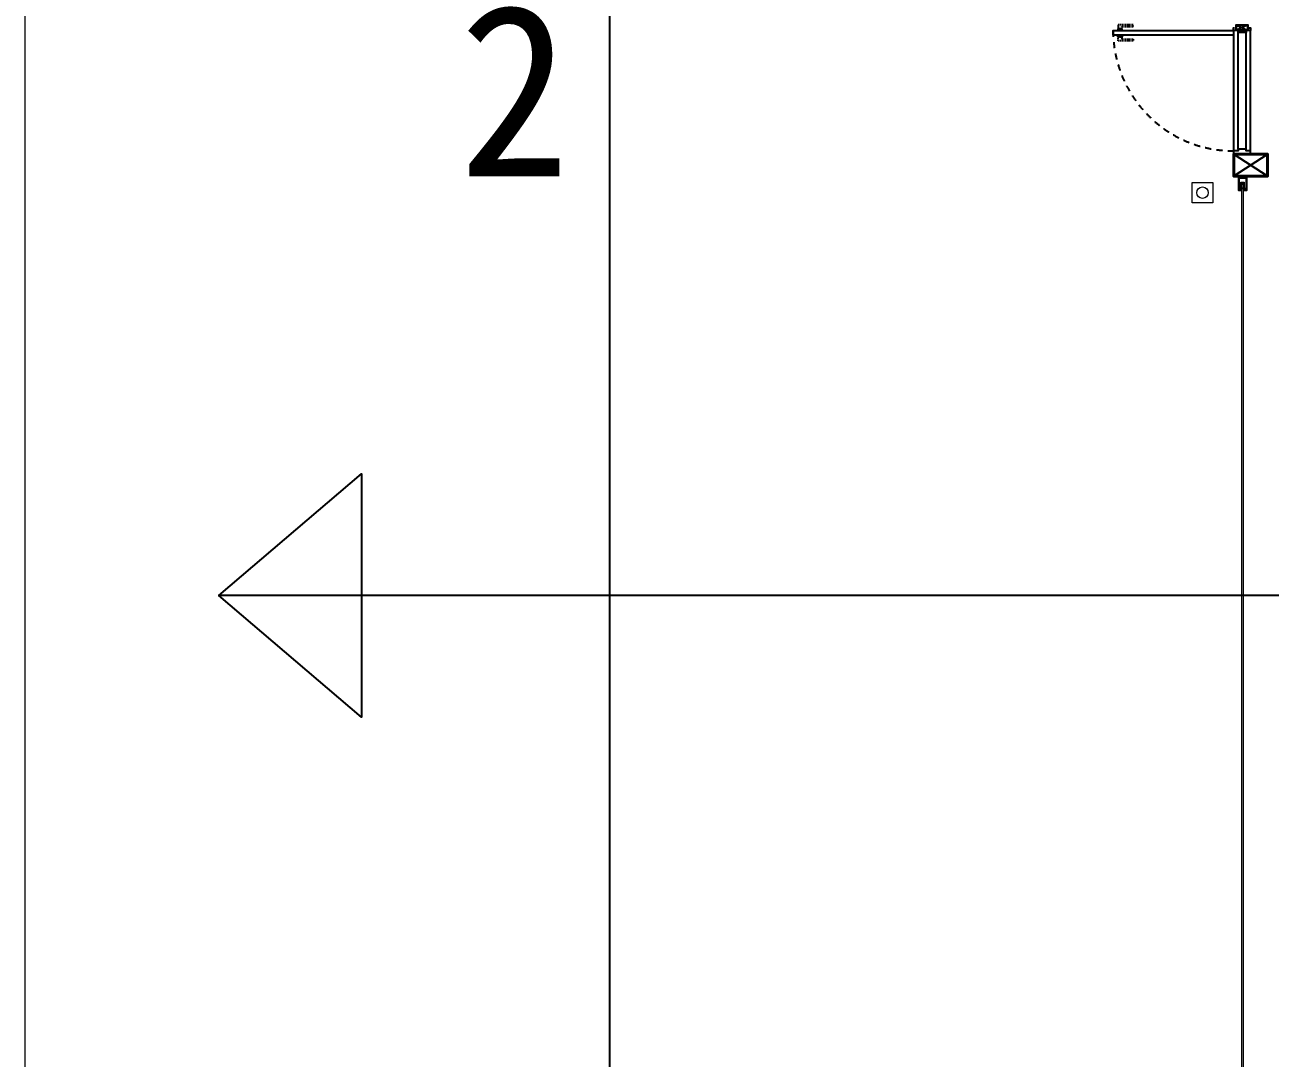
# Model space of a CAD drawing. Header units: millimetres. Extents: x 4003075 to 5615882, y 1445368 to 2591247.
# Drawn here: x 5377575 to 5388445, y 2406746 to 2415768 of the extents above; entities that cross this region are included whole.
import ezdxf

# ---------------------------------------------------------------- set-up
doc = ezdxf.new("R2010")
doc.units = ezdxf.units.MM
doc.linetypes.add('XR-평면도$0$DASHEDX2', pattern=[1.5, 1, -0.5])
doc.linetypes.add('XR-평면도$0$HID', pattern=[2, 1.1, -0.9])
doc.layers.add('1.검수라인', color=3, linetype='Continuous')
doc.layers.add('A_Text', color=3, linetype='Continuous')
for name, color, linetype, lineweight in [('XR-평면도$0$A-AXIS-LINE', 9, 'Continuous', 15), ('XR-평면도$0$A-CNTL', 9, 'Continuous', 15), ('XR-평면도$0$A-DWXM-DOOR', 9, 'Continuous', 25), ('XR-평면도$0$A-ELEV-LIN3', 9, 'Continuous', 18), ('XR-평면도$0$A-SECT-PLAT', 9, 'Continuous', 25), ('XR-평면도$0$A-XXXX-FIN2', 9, 'Continuous', 20), ('XR-평면도$0$A-XXXX-HID', 9, 'Continuous', 18), ('XR-평면도$0$A-XXXX-STL', 9, 'Continuous', 25)]:
    doc.layers.add(name, color=color, linetype=linetype, lineweight=lineweight)
doc.styles.add('돋움', font='')
doc.styles.get('돋움').set_extended_font_data('DotumChe')

# ---------------------------------------------------------------- blocks, each defined once
blk = doc.blocks.new('XR-평면도$0$중심선(210216)')
at = {"layer": 'XR-평면도$0$A-CNTL', "ltscale": 300}
blk.add_lwpolyline([(55000, 206000), (55000, -10000)], dxfattribs=at)
blk = doc.blocks.new('XR-평면도$0$300x200 post')
at = {"layer": 'XR-평면도$0$A-XXXX-STL', "color": 1}
for p, q in [((194, 6), (6, 294)), ((6, 6), (194, 294))]:
    blk.add_line(p, q, dxfattribs=at)
at = {"layer": 'XR-평면도$0$A-XXXX-STL'}
for points in [[(200, 300), (200, 0), (0, 0), (0, 300)], [(194, 294), (194, 6), (6, 6), (6, 294)]]:
    blk.add_lwpolyline(points, close=True, dxfattribs=at)
blk = doc.blocks.new('XR-평면도$0$b1')
at = {"layer": 'XR-평면도$0$A-XXXX-HID'}
blk.add_lwpolyline([(0, 180), (180, 180), (180, 0), (0, 0), (0, 180)], dxfattribs=at)
blk.add_circle((90, 90), 50, dxfattribs=at)
blk = doc.blocks.new('XR-평면도$0$4층 방화셔터 230510')
at = {"color": 1}
for p, q in [((-32922, -1322), (-32828, -1278)), ((-32828, -1322), (-32922, -1278))]:
    blk.add_line(p, q, dxfattribs=at)
at = {"layer": 'XR-평면도$0$A-AXIS-LINE'}
for p, q in [((-32912, 112), (-32908, 112)), ((-32910, 114), (-32910, 109)), ((-32848, 112), (-32852, 112)), ((-32850, 114), (-32850, 109)), ((-32912, 8), (-32908, 8)), ((-32910, 6), (-32910, 11)), ((-32848, 8), (-32853, 8)), ((-32850, 6), (-32850, 11))]:
    blk.add_line(p, q, dxfattribs=at)
at = {"layer": 'XR-평면도$0$A-DWXM-DOOR', "color": 0}
for points in [[(-32940, -200), (-32950, -200), (-32950, -225), (-32910, -225), (-32910, -240), (-32840, -240), (-32840, -225), (-32800, -225), (-32800, -200), (-32810, -200)], [(-32925, -1300), (-32950, -1300), (-32950, -1275), (-32910, -1275), (-32910, -1260), (-32840, -1260), (-32840, -1275), (-32800, -1275), (-32800, -1300), (-32810, -1300)]]:
    blk.add_lwpolyline(points, dxfattribs=at)
at = {"layer": 'XR-평면도$0$A-DWXM-DOOR', "color": 9}
for points in [[(-32950, -225), (-32950, -1275)], [(-32910, -240), (-32910, -1260)], [(-32840, -240), (-32840, -1260)], [(-32800, -1275), (-32800, -225)]]:
    blk.add_lwpolyline(points, dxfattribs=at)
at = {"layer": 'XR-평면도$0$A-DWXM-DOOR', "color": 9, "linetype": 'XR-평면도$0$DASHEDX2', "ltscale": 10}
for points in [[(-31795, -1185), (-31795, -1220), (-31825, -1220), (-31825, -1200), (-31925, -1200), (-31925, -1185)], [(-31795, -1325), (-31795, -1290), (-31825, -1290), (-31825, -1310), (-31925, -1310), (-31925, -1325)], [(-31835, -1230), (-31785, -1230), (-31785, -1235), (-31835, -1235)], [(-31835, -1280), (-31785, -1280), (-31785, -1275), (-31835, -1275)], [(-31790, -1230), (-31830, -1230), (-31830, -1220), (-31790, -1220)], [(-31790, -1280), (-31830, -1280), (-31830, -1290), (-31790, -1290)]]:
    blk.add_lwpolyline(points, close=True, dxfattribs=at)
at = {"layer": 'XR-평면도$0$A-DWXM-DOOR'}
blk.add_lwpolyline([(-32800, -1235), (-31750, -1235), (-31750, -1275), (-32800, -1275)], close=True, dxfattribs=at)
at = {"layer": 'XR-평면도$0$A-DWXM-DOOR', "color": 1, "linetype": 'XR-평면도$0$HID', "ltscale": 50}
blk.add_arc((-32800, -1275), 1050, 0, 90, dxfattribs=at)
at = {"layer": 'XR-평면도$0$A-ELEV-LIN3', "linetype": 'Continuous'}
for p, q in [((-32866, 91), (-32865, 92)), ((-32853, 80), (-32866, 91)), ((-32854, 82), (-32865, 92)), ((-32854, 82), (-32854, 94)), ((-32853, 95), (-32853, 95)), ((-32853, 80), (-32853, 94))]:
    blk.add_line(p, q, dxfattribs=at)
blk.add_lwpolyline([(-32871, 70), (-32871, 8455), (-32889, 8455), (-32889, 70)], dxfattribs=at)
blk.add_lwpolyline([(-32871, 65, -0.414214), (-32874, 62), (-32886, 62, -0.414214), (-32889, 65), (-32889, 70), (-32871, 70)], format="xyb", close=True, dxfattribs=at)
for centre, radius in [((-32910, 112), 1.83), ((-32910, 112), 1.37), ((-32850, 112), 1.83), ((-32850, 112), 1.37), ((-32910, 8), 1.83), ((-32910, 8), 1.37), ((-32850, 8), 1.83), ((-32850, 8), 1.37)]:
    blk.add_circle(centre, radius, dxfattribs=at)
for centre, radius, start, end in [((-32853, 94), 0.275, 90, 180), ((-32854, 82), 0.2, 230.1674, 0), ((-32853, 94), 0.275, 0, 90), ((-32853, 80), 0.2, 230.1674, 0)]:
    blk.add_arc(centre, radius, start, end, dxfattribs=at)
at = {"layer": 'XR-평면도$0$A-SECT-PLAT'}
for p, q in [((-32896, 99), (-32897, 99)), ((-32863, 99), (-32865, 99))]:
    blk.add_line(p, q, dxfattribs=at)
for points in [[(-32896, 99), (-32896, 117), (-32916, 117), (-32916, 11), (-32845, 11), (-32845, 117), (-32865, 117), (-32865, 99)], [(-32897, 99), (-32897, 116), (-32914, 116), (-32914, 13), (-32846, 13), (-32846, 116), (-32863, 116), (-32863, 99)]]:
    blk.add_lwpolyline(points, dxfattribs=at)
at = {"layer": 'XR-평면도$0$A-XXXX-FIN2'}
for p, q in [((-32893, 120), (-32918, 120)), ((-32918, 120), (-32918, 0)), ((-32894, 119), (-32916, 119)), ((-32916, 119), (-32916, 1)), ((-32894, 49), (-32894, 119)), ((-32893, 50), (-32893, 120)), ((-32853, 81), (-32893, 114)), ((-32853, 81), (-32893, 113)), ((-32843, 120), (-32868, 120)), ((-32868, 120), (-32868, 95)), ((-32844, 119), (-32866, 119)), ((-32866, 119), (-32866, 96)), ((-32844, 119), (-32844, 1)), ((-32843, 120), (-32843, 0)), ((-32918, 0), (-32843, 0)), ((-32916, 1), (-32881, 1)), ((-32866, 49), (-32894, 49)), ((-32868, 50), (-32893, 50)), ((-32881, 10), (-32879, 10)), ((-32881, 10), (-32881, 1)), ((-32880, 10), (-32880, 0)), ((-32879, 10), (-32879, 1)), ((-32879, 1), (-32844, 1)), ((-32868, 95), (-32853, 95)), ((-32853, 80), (-32868, 80)), ((-32868, 80), (-32868, 50)), ((-32866, 96), (-32851, 96)), ((-32851, 79), (-32866, 79)), ((-32866, 79), (-32866, 49)), ((-32853, 95), (-32853, 80)), ((-32853, 82), (-32853, 94)), ((-32853, 81), (-32853, 94)), ((-32853, 94), (-32853, 94)), ((-32851, 96), (-32851, 79))]:
    blk.add_line(p, q, dxfattribs=at)
for centre in [(-32853, 82), (-32853, 81)]:
    blk.add_arc(centre, 0.2, 230.1674, 0, dxfattribs=at)
at = {"layer": 'XR-평면도$0$A-XXXX-STL'}
for points in [[(-32925, -1275), (-32825, -1275), (-32825, -1325), (-32925, -1325)], [(-32922, -1278), (-32828, -1278), (-32828, -1322), (-32922, -1322)]]:
    blk.add_lwpolyline(points, close=True, dxfattribs=at)
for name, p, rotation in [('XR-평면도$0$b1', (-32440, 50), 90.00000000000006), ('XR-평면도$0$300x200 post', (-33100, 0), 270)]:
    blk.add_blockref(name, p, dxfattribs=dict(rotation=rotation))
at = {"xscale": -1, "rotation": 89.99999999999994}
blk.add_blockref('XR-평면도$0$300x200 post', (-32800, 0), dxfattribs=at)

msp = doc.modelspace()

# ---------------------------------------------------------------- linework, layer by layer
at = {"layer": '1.검수라인'}
for points in [[(5382678.1, 2415981), (5382678.1, 2397800.7), (5381615.9, 2399045.5), (5383740.4, 2399045.5), (5382678.1, 2397800.7)], [(5398469.1, 2410784.9), (5379269.1, 2410784.9), (5380513.9, 2411847.2), (5380513.9, 2409722.7), (5379269.1, 2410784.9)]]:
    msp.add_lwpolyline(points, dxfattribs=at)

# ---------------------------------------------------------------- block references
at = {"rotation": 180}
msp.add_blockref('XR-평면도$0$4층 방화셔터 230510', (5355325, 2414442.6), dxfattribs=at)
msp.add_blockref('XR-평면도$0$4층 방화셔터 230510', (5355325, 2414442.6), dxfattribs=at)
msp.add_blockref('XR-평면도$0$4층 방화셔터 230510', (5355325, 2414442.6), dxfattribs=at)
at = {"layer": 'XR-평면도$0$A-CNTL'}
msp.add_blockref('XR-평면도$0$중심선(210216)', (5322575, 2339367.6), dxfattribs=at)

# ---------------------------------------------------------------- texts
at = {"layer": 'A_Text', "style": '돋움'}
msp.add_text('2', height=1500, dxfattribs=at).set_placement((5381364.5, 2414445.4))

doc.saveas('drawing.dxf')
